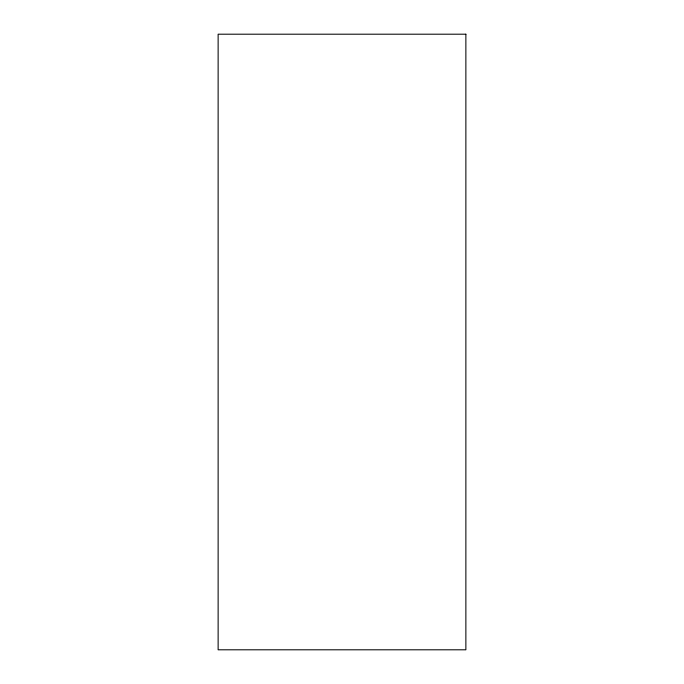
<?xml version="1.0" encoding="UTF-8"?>
<svg xmlns="http://www.w3.org/2000/svg" width="684" height="684" viewBox="0 0 684 684"><rect width="100%" height="100%" fill="white"/><g stroke="black" fill="none" stroke-linecap="round" stroke-linejoin="round"><path stroke-width="1.03" d="M465.872 34.2L218.128 34.2L218.128 649.8L465.872 649.8L465.872 34.2"/></g></svg>
